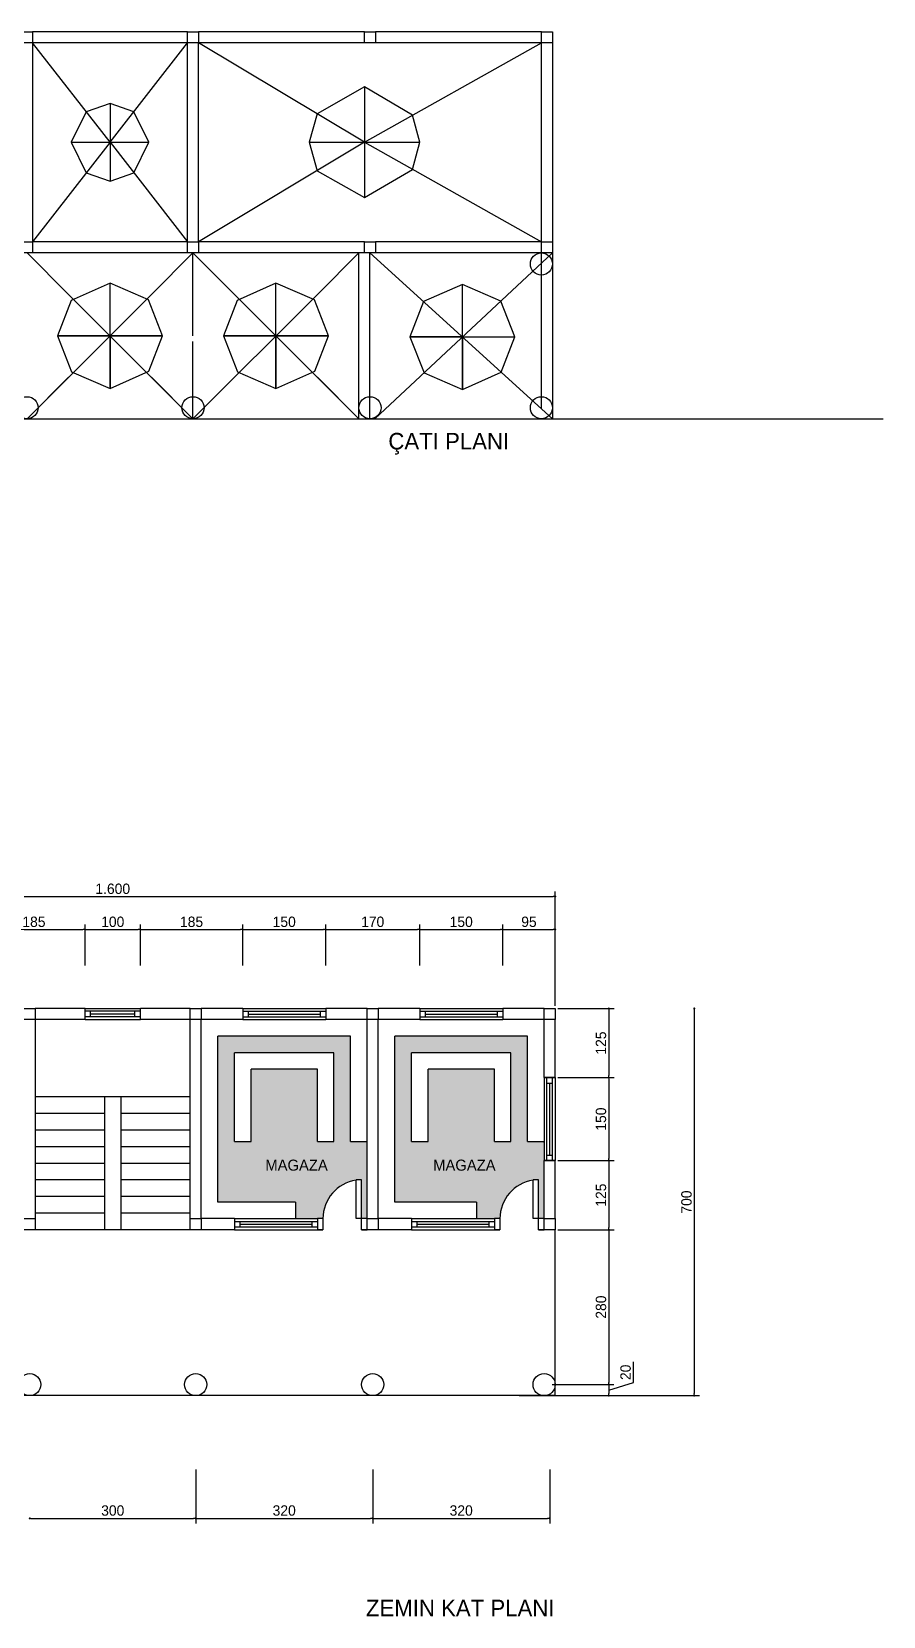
# Model space of a CAD drawing. Extents: x 9483 to 67306, y -5730 to 5191.
# Drawn here: x 18808 to 20347, y -2824 to 41 of the extents above; entities that cross this region are included whole.
import ezdxf

# ---------------------------------------------------------------- set-up
doc = ezdxf.new("R2010")
doc.units = 0
doc.header["$MEASUREMENT"] = 0
doc.layers.get('0').update_dxf_attribs({"linetype": 'CONTINUOUS'})
doc.layers.get('DEFPOINTS').update_dxf_attribs({"linetype": 'CONTINUOUS'})
for name, color, linetype in [('duvar', 3, 'CONTINUOUS'), ('döşeme', 40, 'CONTINUOUS'), ('kolon', 1, 'CONTINUOUS'), ('Layer1', 4, 'CONTINUOUS'), ('yazı', 6, 'CONTINUOUS'), ('ölçü', 5, 'CONTINUOUS')]:
    doc.layers.add(name, color=color, linetype=linetype)
doc.dimstyles.get("Standard").update_dxf_attribs({"dimtxt": 0.18, "dimasz": 0.18, "dimexe": 0.18, "dimexo": 0.0625, "dimgap": 0.09, "dimtad": 0, "dimtih": 1, "dimtoh": 1, "dimdec": 4, "dimzin": 0, "dimdsep": 46, "dimtxsty": 'Standard', "dimcen": 0.09, "dimadec": 0, "dimazin": 0, "dimtfac": 1, "dimtdec": 4, "dimtofl": 0, "dimtmove": 0, "dimatfit": 3, "dimfxl": 1, "dimtolj": 1, "dimtzin": 0, "dimarcsym": 0})

# ---------------------------------------------------------------- blocks, each defined once
blk = doc.blocks.new('_DOT')
at = {"color": 0, "linetype": 'ByBlock'}
blk.add_line((-0.5, 0), (-1, 0), dxfattribs=at)
at = {"color": 0, "linetype": 'ByBlock', "const_width": 0.5}
blk.add_lwpolyline([(-0.25, 0, 1), (0.25, 0, 1)], format="xyb", close=True, dxfattribs=at)
blk = doc.blocks.new('*D63')
at = {"layer": 'DEFPOINTS', "color": 0}
for p in [(19684.3, -1725), (19684.3, -2425), (20005.6, -2425)]:
    blk.add_point(p, dxfattribs=at)
at = {"layer": 'ölçü', "color": 0, "lineweight": -2}
for p, q in [((20005.6, -1728.7), (20005.6, -2421.2)), ((19689, -2425), (20015, -2425))]:
    blk.add_line(p, q, dxfattribs=at)
at = {"layer": 'ölçü', "color": 0, "lineweight": -2, "xscale": 3.75, "yscale": 3.75, "zscale": 3.75}
for p, rotation in [((20005.6, -1725), 90), ((20005.6, -2425), 270)]:
    blk.add_blockref('_DOT', p, dxfattribs=dict(at, rotation=rotation))
at = {"layer": 'ölçü', "color": 0, "insert": (19991.6, -2075), "char_height": 18.75, "attachment_point": 5, "rotation": 90}
blk.add_mtext('\\A1;700', dxfattribs=at)
blk = doc.blocks.new('*D28')
at = {"layer": 'DEFPOINTS', "color": 0}
for p in [(19754.2, -2000), (19754.2, -2125), (19851.1, -2125)]:
    blk.add_point(p, dxfattribs=at)
at = {"layer": 'ölçü', "color": 0, "lineweight": -2}
for p, q in [((19851.1, -2003.7), (19851.1, -2121.2)), ((19758.9, -2125), (19860.5, -2125))]:
    blk.add_line(p, q, dxfattribs=at)
at = {"layer": 'ölçü', "color": 0, "lineweight": -2, "xscale": 3.75, "yscale": 3.75, "zscale": 3.75}
for p, rotation in [((19851.1, -2000), 90), ((19851.1, -2125), 270)]:
    blk.add_blockref('_DOT', p, dxfattribs=dict(at, rotation=rotation))
at = {"layer": 'ölçü', "color": 0, "insert": (19837, -2062.5), "char_height": 18.75, "attachment_point": 5, "rotation": 90}
blk.add_mtext('\\A1;125', dxfattribs=at)
blk = doc.blocks.new('*D30')
at = {"layer": 'DEFPOINTS', "color": 0}
for p in [(19744.2, -2405), (19744.2, -2425), (19851, -2425)]:
    blk.add_point(p, dxfattribs=at)
at = {"layer": 'ölçü', "color": 0, "lineweight": -2}
for p, q in [((19895.6, -2401.6), (19895.6, -2364.1)), ((19851, -2415), (19895.6, -2401.6)), ((19748.9, -2425), (19860.4, -2425)), ((19851, -2408.7), (19851, -2421.2))]:
    blk.add_line(p, q, dxfattribs=at)
at = {"layer": 'ölçü', "color": 0, "lineweight": -2, "xscale": 3.75, "yscale": 3.75, "zscale": 3.75}
for p, rotation in [((19851, -2405), 90), ((19851, -2425), 270)]:
    blk.add_blockref('_DOT', p, dxfattribs=dict(at, rotation=rotation))
at = {"layer": 'ölçü', "color": 0, "insert": (19881.5, -2382.9), "char_height": 18.75, "attachment_point": 5, "rotation": 90}
blk.add_mtext('\\A1;20', dxfattribs=at)
blk = doc.blocks.new('*D34')
at = {"layer": 'DEFPOINTS', "color": 0}
for p in [(19104.2, -2553.8), (19424.2, -2553.8), (19424.2, -2647)]:
    blk.add_point(p, dxfattribs=at)
at = {"layer": 'ölçü', "color": 0, "lineweight": -2}
for p, q in [((19424.2, -2558.5), (19424.2, -2656.4)), ((19107.9, -2647), (19420.4, -2647))]:
    blk.add_line(p, q, dxfattribs=at)
at = {"layer": 'ölçü', "color": 0, "lineweight": -2, "xscale": 3.75, "yscale": 3.75, "zscale": 3.75, "rotation": 180}
blk.add_blockref('_DOT', (19104.2, -2647), dxfattribs=at)
at = {"layer": 'ölçü', "color": 0, "lineweight": -2, "xscale": 3.75, "yscale": 3.75, "zscale": 3.75}
blk.add_blockref('_DOT', (19424.2, -2647), dxfattribs=at)
at = {"layer": 'ölçü', "color": 0, "insert": (19264.2, -2632.9), "char_height": 18.75, "attachment_point": 5}
blk.add_mtext('\\A1;320', dxfattribs=at)
blk = doc.blocks.new('*D33')
at = {"layer": 'DEFPOINTS', "color": 0}
for p in [(18804.2, -2553.8), (19104.2, -2553.8), (19104.2, -2647)]:
    blk.add_point(p, dxfattribs=at)
at = {"layer": 'ölçü', "color": 0, "lineweight": -2}
for p, q in [((19104.2, -2558.5), (19104.2, -2656.4)), ((18807.9, -2647), (19100.4, -2647))]:
    blk.add_line(p, q, dxfattribs=at)
at = {"layer": 'ölçü', "color": 0, "lineweight": -2, "xscale": 3.75, "yscale": 3.75, "zscale": 3.75, "rotation": 180}
blk.add_blockref('_DOT', (18804.2, -2647), dxfattribs=at)
at = {"layer": 'ölçü', "color": 0, "lineweight": -2, "xscale": 3.75, "yscale": 3.75, "zscale": 3.75}
blk.add_blockref('_DOT', (19104.2, -2647), dxfattribs=at)
at = {"layer": 'ölçü', "color": 0, "insert": (18954.2, -2632.9), "char_height": 18.75, "attachment_point": 5}
blk.add_mtext('\\A1;300', dxfattribs=at)
blk = doc.blocks.new('*D35')
at = {"layer": 'DEFPOINTS', "color": 0}
for p in [(19424.2, -2553.8), (19744.2, -2553.8), (19744.2, -2647)]:
    blk.add_point(p, dxfattribs=at)
at = {"layer": 'ölçü', "color": 0, "lineweight": -2}
for p, q in [((19744.2, -2558.5), (19744.2, -2656.4)), ((19427.9, -2647), (19740.4, -2647))]:
    blk.add_line(p, q, dxfattribs=at)
at = {"layer": 'ölçü', "color": 0, "lineweight": -2, "xscale": 3.75, "yscale": 3.75, "zscale": 3.75, "rotation": 180}
blk.add_blockref('_DOT', (19424.2, -2647), dxfattribs=at)
at = {"layer": 'ölçü', "color": 0, "lineweight": -2, "xscale": 3.75, "yscale": 3.75, "zscale": 3.75}
blk.add_blockref('_DOT', (19744.2, -2647), dxfattribs=at)
at = {"layer": 'ölçü', "color": 0, "insert": (19584.2, -2632.9), "char_height": 18.75, "attachment_point": 5}
blk.add_mtext('\\A1;320', dxfattribs=at)
blk = doc.blocks.new('*D29')
at = {"layer": 'DEFPOINTS', "color": 0}
for p in [(19754.2, -2125), (19744.2, -2405), (19851, -2405)]:
    blk.add_point(p, dxfattribs=at)
at = {"layer": 'ölçü', "color": 0, "lineweight": -2}
for p, q in [((19758.9, -2125), (19860.4, -2125)), ((19851, -2128.7), (19851, -2401.2)), ((19748.9, -2405), (19860.4, -2405))]:
    blk.add_line(p, q, dxfattribs=at)
at = {"layer": 'ölçü', "color": 0, "lineweight": -2, "xscale": 3.75, "yscale": 3.75, "zscale": 3.75}
for p, rotation in [((19851, -2125), 90), ((19851, -2405), 270)]:
    blk.add_blockref('_DOT', p, dxfattribs=dict(at, rotation=rotation))
at = {"layer": 'ölçü', "color": 0, "insert": (19837, -2265), "char_height": 18.75, "attachment_point": 5, "rotation": 90}
blk.add_mtext('\\A1;280', dxfattribs=at)
blk = doc.blocks.new('*D26')
at = {"layer": 'DEFPOINTS', "color": 0}
for p in [(19754.2, -1725), (19754.2, -1850), (19851.1, -1850)]:
    blk.add_point(p, dxfattribs=at)
at = {"layer": 'ölçü', "color": 0, "lineweight": -2}
for p, q in [((19758.9, -1725), (19860.5, -1725)), ((19851.1, -1728.7), (19851.1, -1846.2)), ((19758.9, -1850), (19860.5, -1850))]:
    blk.add_line(p, q, dxfattribs=at)
at = {"layer": 'ölçü', "color": 0, "lineweight": -2, "xscale": 3.75, "yscale": 3.75, "zscale": 3.75}
for p, rotation in [((19851.1, -1725), 90), ((19851.1, -1850), 270)]:
    blk.add_blockref('_DOT', p, dxfattribs=dict(at, rotation=rotation))
at = {"layer": 'ölçü', "color": 0, "insert": (19837, -1787.5), "char_height": 18.75, "attachment_point": 5, "rotation": 90}
blk.add_mtext('\\A1;125', dxfattribs=at)
blk = doc.blocks.new('*D27')
at = {"layer": 'DEFPOINTS', "color": 0}
for p in [(19754.2, -1850), (19754.2, -2000), (19851.1, -2000)]:
    blk.add_point(p, dxfattribs=at)
at = {"layer": 'ölçü', "color": 0, "lineweight": -2}
for p, q in [((19851.1, -1853.7), (19851.1, -1996.2)), ((19758.9, -2000), (19860.5, -2000))]:
    blk.add_line(p, q, dxfattribs=at)
at = {"layer": 'ölçü', "color": 0, "lineweight": -2, "xscale": 3.75, "yscale": 3.75, "zscale": 3.75}
for p, rotation in [((19851.1, -1850), 90), ((19851.1, -2000), 270)]:
    blk.add_blockref('_DOT', p, dxfattribs=dict(at, rotation=rotation))
at = {"layer": 'ölçü', "color": 0, "insert": (19837, -1925), "char_height": 18.75, "attachment_point": 5, "rotation": 90}
blk.add_mtext('\\A1;150', dxfattribs=at)
blk = doc.blocks.new('*D22')
at = {"layer": 'DEFPOINTS', "color": 0}
for p in [(19339.2, -1582.3), (19189.2, -1651.9), (19339.2, -1651.9)]:
    blk.add_point(p, dxfattribs=at)
at = {"layer": 'ölçü', "color": 0, "lineweight": -2}
for p, q in [((19339.2, -1647.2), (19339.2, -1572.9)), ((19192.9, -1582.3), (19335.4, -1582.3))]:
    blk.add_line(p, q, dxfattribs=at)
at = {"layer": 'ölçü', "color": 0, "lineweight": -2, "xscale": 3.75, "yscale": 3.75, "zscale": 3.75, "rotation": 180}
blk.add_blockref('_DOT', (19189.2, -1582.3), dxfattribs=at)
at = {"layer": 'ölçü', "color": 0, "lineweight": -2, "xscale": 3.75, "yscale": 3.75, "zscale": 3.75}
blk.add_blockref('_DOT', (19339.2, -1582.3), dxfattribs=at)
at = {"layer": 'ölçü', "color": 0, "insert": (19264.2, -1568.3), "char_height": 18.75, "attachment_point": 5}
blk.add_mtext('\\A1;150', dxfattribs=at)
blk = doc.blocks.new('*D21')
at = {"layer": 'DEFPOINTS', "color": 0}
for p in [(19189.2, -1582.3), (19004.2, -1651.9), (19189.2, -1651.9)]:
    blk.add_point(p, dxfattribs=at)
at = {"layer": 'ölçü', "color": 0, "lineweight": -2}
for p, q in [((19189.2, -1647.2), (19189.2, -1572.9)), ((19007.9, -1582.3), (19185.4, -1582.3))]:
    blk.add_line(p, q, dxfattribs=at)
at = {"layer": 'ölçü', "color": 0, "lineweight": -2, "xscale": 3.75, "yscale": 3.75, "zscale": 3.75, "rotation": 180}
blk.add_blockref('_DOT', (19004.2, -1582.3), dxfattribs=at)
at = {"layer": 'ölçü', "color": 0, "lineweight": -2, "xscale": 3.75, "yscale": 3.75, "zscale": 3.75}
blk.add_blockref('_DOT', (19189.2, -1582.3), dxfattribs=at)
at = {"layer": 'ölçü', "color": 0, "insert": (19096.7, -1568.3), "char_height": 18.75, "attachment_point": 5}
blk.add_mtext('\\A1;185', dxfattribs=at)
blk = doc.blocks.new('*D20')
at = {"layer": 'DEFPOINTS', "color": 0}
for p in [(19004.2, -1582.3), (18904.2, -1651.9), (19004.2, -1651.9)]:
    blk.add_point(p, dxfattribs=at)
at = {"layer": 'ölçü', "color": 0, "lineweight": -2}
for p, q in [((19004.2, -1647.2), (19004.2, -1572.9)), ((18907.9, -1582.3), (19000.4, -1582.3))]:
    blk.add_line(p, q, dxfattribs=at)
at = {"layer": 'ölçü', "color": 0, "lineweight": -2, "xscale": 3.75, "yscale": 3.75, "zscale": 3.75, "rotation": 180}
blk.add_blockref('_DOT', (18904.2, -1582.3), dxfattribs=at)
at = {"layer": 'ölçü', "color": 0, "lineweight": -2, "xscale": 3.75, "yscale": 3.75, "zscale": 3.75}
blk.add_blockref('_DOT', (19004.2, -1582.3), dxfattribs=at)
at = {"layer": 'ölçü', "color": 0, "insert": (18954.2, -1568.3), "char_height": 18.75, "attachment_point": 5}
blk.add_mtext('\\A1;100', dxfattribs=at)
blk = doc.blocks.new('*D19')
at = {"layer": 'DEFPOINTS', "color": 0}
for p in [(18904.2, -1582.3), (18719.2, -1651.9), (18904.2, -1651.9)]:
    blk.add_point(p, dxfattribs=at)
at = {"layer": 'ölçü', "color": 0, "lineweight": -2}
for p, q in [((18904.2, -1647.2), (18904.2, -1572.9)), ((18722.9, -1582.3), (18900.4, -1582.3))]:
    blk.add_line(p, q, dxfattribs=at)
at = {"layer": 'ölçü', "color": 0, "lineweight": -2, "xscale": 3.75, "yscale": 3.75, "zscale": 3.75, "rotation": 180}
blk.add_blockref('_DOT', (18719.2, -1582.3), dxfattribs=at)
at = {"layer": 'ölçü', "color": 0, "lineweight": -2, "xscale": 3.75, "yscale": 3.75, "zscale": 3.75}
blk.add_blockref('_DOT', (18904.2, -1582.3), dxfattribs=at)
at = {"layer": 'ölçü', "color": 0, "insert": (18811.7, -1568.3), "char_height": 18.75, "attachment_point": 5}
blk.add_mtext('\\A1;185', dxfattribs=at)
blk = doc.blocks.new('*D25')
at = {"layer": 'DEFPOINTS', "color": 0}
for p in [(19754.2, -1582.3), (19659.2, -1651.9), (19754.2, -1651.9)]:
    blk.add_point(p, dxfattribs=at)
at = {"layer": 'ölçü', "color": 0, "lineweight": -2}
for p, q in [((19754.2, -1647.2), (19754.2, -1572.9)), ((19662.9, -1582.3), (19750.4, -1582.3))]:
    blk.add_line(p, q, dxfattribs=at)
at = {"layer": 'ölçü', "color": 0, "lineweight": -2, "xscale": 3.75, "yscale": 3.75, "zscale": 3.75, "rotation": 180}
blk.add_blockref('_DOT', (19659.2, -1582.3), dxfattribs=at)
at = {"layer": 'ölçü', "color": 0, "lineweight": -2, "xscale": 3.75, "yscale": 3.75, "zscale": 3.75}
blk.add_blockref('_DOT', (19754.2, -1582.3), dxfattribs=at)
at = {"layer": 'ölçü', "color": 0, "insert": (19706.7, -1568.3), "char_height": 18.75, "attachment_point": 5}
blk.add_mtext('\\A1;95', dxfattribs=at)
blk = doc.blocks.new('*D24')
at = {"layer": 'DEFPOINTS', "color": 0}
for p in [(19659.2, -1582.3), (19509.2, -1651.9), (19659.2, -1651.9)]:
    blk.add_point(p, dxfattribs=at)
at = {"layer": 'ölçü', "color": 0, "lineweight": -2}
for p, q in [((19659.2, -1647.2), (19659.2, -1572.9)), ((19512.9, -1582.3), (19655.4, -1582.3))]:
    blk.add_line(p, q, dxfattribs=at)
at = {"layer": 'ölçü', "color": 0, "lineweight": -2, "xscale": 3.75, "yscale": 3.75, "zscale": 3.75, "rotation": 180}
blk.add_blockref('_DOT', (19509.2, -1582.3), dxfattribs=at)
at = {"layer": 'ölçü', "color": 0, "lineweight": -2, "xscale": 3.75, "yscale": 3.75, "zscale": 3.75}
blk.add_blockref('_DOT', (19659.2, -1582.3), dxfattribs=at)
at = {"layer": 'ölçü', "color": 0, "insert": (19584.2, -1568.3), "char_height": 18.75, "attachment_point": 5}
blk.add_mtext('\\A1;150', dxfattribs=at)
blk = doc.blocks.new('*D23')
at = {"layer": 'DEFPOINTS', "color": 0}
for p in [(19509.2, -1582.3), (19339.2, -1651.9), (19509.2, -1651.9)]:
    blk.add_point(p, dxfattribs=at)
at = {"layer": 'ölçü', "color": 0, "lineweight": -2}
for p, q in [((19509.2, -1647.2), (19509.2, -1572.9)), ((19342.9, -1582.3), (19505.4, -1582.3))]:
    blk.add_line(p, q, dxfattribs=at)
at = {"layer": 'ölçü', "color": 0, "lineweight": -2, "xscale": 3.75, "yscale": 3.75, "zscale": 3.75, "rotation": 180}
blk.add_blockref('_DOT', (19339.2, -1582.3), dxfattribs=at)
at = {"layer": 'ölçü', "color": 0, "lineweight": -2, "xscale": 3.75, "yscale": 3.75, "zscale": 3.75}
blk.add_blockref('_DOT', (19509.2, -1582.3), dxfattribs=at)
at = {"layer": 'ölçü', "color": 0, "insert": (19424.2, -1568.3), "char_height": 18.75, "attachment_point": 5}
blk.add_mtext('\\A1;170', dxfattribs=at)
blk = doc.blocks.new('*D81')
at = {"layer": 'DEFPOINTS', "color": 0}
for p in [(19754.2, -1522.6), (18154.2, -1725), (19754.2, -1725)]:
    blk.add_point(p, dxfattribs=at)
at = {"layer": 'ölçü', "color": 0, "lineweight": -2}
for p, q in [((19754.2, -1720.3), (19754.2, -1513.2)), ((18157.9, -1522.6), (19750.4, -1522.6))]:
    blk.add_line(p, q, dxfattribs=at)
at = {"layer": 'ölçü', "color": 0, "lineweight": -2, "xscale": 3.75, "yscale": 3.75, "zscale": 3.75, "rotation": 180}
blk.add_blockref('_DOT', (18154.2, -1522.6), dxfattribs=at)
at = {"layer": 'ölçü', "color": 0, "lineweight": -2, "xscale": 3.75, "yscale": 3.75, "zscale": 3.75}
blk.add_blockref('_DOT', (19754.2, -1522.6), dxfattribs=at)
at = {"layer": 'ölçü', "color": 0, "insert": (18954.2, -1508.6), "char_height": 18.75, "attachment_point": 5}
blk.add_mtext('\\A1;1.600', dxfattribs=at)

msp = doc.modelspace()

# ---------------------------------------------------------------- hatches: boundary and pattern name
at = {"layer": 'döşeme'}
h = msp.add_hatch(dxfattribs=at)
h.set_pattern_fill('ANGLE', color=256, scale=70, style=0)
h.set_pattern_definition([(0, (0, -6356.042), (0, 19.25), [14, -5.25]), (90, (0, -6356.042), (-19.25, 1e-15), [14, -5.25])])
h.paths.add_polyline_path([(18204.1826, -1965.23548), (18174.1826, -1965.23548), (18174.1826, -2104.99092), (18184.1826, -2104.99092), (18184.1826, -2034.99092), (18194.1826, -2034.99092), (18194.1826, -2035.70889, -0.3728246933), (18254.1826, -2104.99092), (18289.47124, -2104.99092), (18289.47124, -2074.99092), (18444.1826, -2074.99092), (18444.1826, -1774.99092), (18204.1826, -1774.99092)])
h.paths.add_polyline_path([(18264.1826, -1965.23548), (18234.1826, -1965.23548), (18234.1826, -1804.99092), (18414.1826, -1804.99092), (18414.1826, -1965.23548), (18384.1826, -1965.23548), (18384.1826, -1834.99092), (18264.1826, -1834.99092)], flags=16)
h.paths.add_polyline_path([(18524.1826, -1965.23548), (18494.1826, -1965.23548), (18494.1826, -2104.99092), (18504.1826, -2104.99092), (18504.1826, -2034.99092), (18514.1826, -2034.99092), (18514.1826, -2035.70889, -0.3728246933), (18574.1826, -2104.99092), (18620.9182, -2104.99092), (18620.9182, -2074.99092), (18764.1826, -2074.99092), (18764.1826, -1774.99092), (18524.1826, -1774.99092)])
h.paths.add_polyline_path([(18584.1826, -1965.23548), (18554.1826, -1965.23548), (18554.1826, -1804.99092), (18734.1826, -1804.99092), (18734.1826, -1965.23548), (18704.1826, -1965.23548), (18704.1826, -1834.99092), (18584.1826, -1834.99092)], flags=16)
h.paths.add_polyline_path([(19144.1826, -2074.99092), (19284.87964, -2074.99092), (19284.87964, -2104.99092), (19334.1826, -2104.99092, -0.3728246933), (19394.1826, -2035.70889), (19394.1826, -2034.99092), (19404.1826, -2034.99092), (19404.1826, -2104.99092), (19414.1826, -2104.99092), (19414.1826, -1965.23548), (19384.1826, -1965.23548), (19384.1826, -1774.99092), (19144.1826, -1774.99092)])
h.paths.add_polyline_path([(19204.1826, -1965.23548), (19174.1826, -1965.23548), (19174.1826, -1804.99092), (19354.1826, -1804.99092), (19354.1826, -1965.23548), (19324.1826, -1965.23548), (19324.1826, -1834.99092), (19204.1826, -1834.99092)], flags=16)
h.paths.add_polyline_path([(19464.1826, -2074.99092), (19611.68701, -2074.99092), (19611.68701, -2104.99092), (19654.1826, -2104.99092, -0.3728246933), (19714.1826, -2035.70889), (19714.1826, -2034.99092), (19724.1826, -2034.99092), (19724.1826, -2104.99092), (19734.1826, -2104.99092), (19734.1826, -1965.23548), (19704.1826, -1965.23548), (19704.1826, -1774.99092), (19464.1826, -1774.99092)])
h.paths.add_polyline_path([(19524.1826, -1965.23548), (19524.1826, -1834.99092), (19644.1826, -1834.99092), (19644.1826, -1965.23548), (19674.1826, -1965.23548), (19674.1826, -1804.99092), (19494.1826, -1804.99092), (19494.1826, -1965.23548)], flags=17)
h.paths.add_polyline_path([(18263.6191, -2023.26714), (18386.95243, -2023.26714), (18386.95243, -1993.26714), (18263.6191, -1993.26714)], flags=24)
h.paths.add_polyline_path([(18596.28191, -2023.26714), (18719.61525, -2023.26714), (18719.61525, -1993.26714), (18596.28191, -1993.26714)], flags=24)
h.paths.add_polyline_path([(19225.0512, -2023.26714), (19348.38453, -2023.26714), (19348.38453, -1993.26714), (19225.0512, -1993.26714)], flags=24)
h.paths.add_polyline_path([(19528.46896, -2023.26714), (19651.80229, -2023.26714), (19651.80229, -1993.26714), (19528.46896, -1993.26714)], flags=24)

# ---------------------------------------------------------------- linework, layer by layer
at = {"color": 4}
for p, q in [((18904.1826, -1744.99092), (18904.1826, -1724.99092)), ((19004.1826, -1729.99092), (18904.1826, -1729.99092)), ((19004.1826, -1739.99092), (18904.1826, -1739.99092)), ((18914.1826, -1739.99092), (18914.1826, -1729.99092)), ((18994.1826, -1734.99092), (18914.1826, -1734.99092)), ((18994.1826, -1739.99092), (18994.1826, -1729.99092)), ((19004.1826, -1744.99092), (19004.1826, -1724.99092)), ((19704.1826, -1774.99092), (19464.1826, -1774.99092))]:
    msp.add_line(p, q, dxfattribs=at)
msp.add_line((19284.87964, -2074.99092), (19284.87964, -2104.99092))
at = {"layer": 'duvar'}
for p, q in [((19089.24749, 41.42083), (18809.24749, 41.42083)), ((19089.24749, 41.42083), (18809.24749, 41.42083)), ((19409.24749, 41.42083), (19109.24749, 41.42083)), ((19409.24749, 41.42083), (19109.24749, 41.42083)), ((19729.24749, 41.42083), (19429.24749, 41.42083)), ((19729.24749, 41.42083), (19429.24749, 41.42083)), ((18809.24749, 21.42083), (18809.24749, -338.57917)), ((19089.24749, 21.42083), (18809.24749, 21.42083)), ((19089.24749, -338.57917), (19089.24749, 21.42083)), ((19109.24749, -338.57917), (19109.24749, 21.42083)), ((19409.24749, 21.42083), (19109.24749, 21.42083)), ((19729.24749, 21.42083), (19429.24749, 21.42083)), ((19729.24749, -338.57917), (19729.24749, 21.42083)), ((19749.24749, 21.42083), (19749.24749, -338.57917)), ((19089.24749, -338.57917), (18809.24749, -338.57917)), ((19409.24749, -338.57917), (19109.24749, -338.57917)), ((19729.24749, -338.57917), (19429.24749, -338.57917)), ((19089.24749, -358.57917), (18809.24749, -358.57917)), ((19399.24749, -358.57917), (19109.24749, -358.57917)), ((19409.24749, -358.57917), (19249.24749, -358.57917)), ((19399.24749, -638.57917), (19399.24749, -358.57917)), ((19399.24749, -658.57917), (19399.24749, -358.57917)), ((19419.24749, -658.57917), (19419.24749, -358.57917)), ((19729.24749, -358.57917), (19429.24749, -358.57917)), ((19729.24749, -358.57917), (19429.24749, -358.57917)), ((19729.24749, -640.39735), (19729.24749, -358.57917)), ((19749.24749, -358.57917), (19749.24749, -658.57917)), ((18904.1826, -1724.99092), (18814.1826, -1724.99092)), ((18814.1826, -1744.99092), (18814.1826, -2104.99092)), ((18904.1826, -1744.99092), (18814.1826, -1744.99092)), ((19094.1826, -1724.99092), (19004.1826, -1724.99092)), ((19094.1826, -1744.99092), (19004.1826, -1744.99092)), ((19094.1826, -2104.99092), (19094.1826, -1744.99092)), ((19189.1826, -1724.99092), (19114.1826, -1724.99092)), ((19114.1826, -2104.99092), (19114.1826, -1744.99092)), ((19189.1826, -1744.99092), (19114.1826, -1744.99092)), ((19414.1826, -1724.99092), (19339.1826, -1724.99092)), ((19414.1826, -1744.99092), (19339.1826, -1744.99092)), ((19414.1826, -2104.99092), (19414.1826, -1744.99092)), ((19509.1826, -1724.99092), (19434.1826, -1724.99092)), ((19434.1826, -2104.99092), (19434.1826, -1744.99092)), ((19509.1826, -1744.99092), (19434.1826, -1744.99092)), ((19734.1826, -1724.99092), (19659.1826, -1724.99092)), ((19734.1826, -1744.99092), (19659.1826, -1744.99092)), ((19734.1826, -1849.99092), (19734.1826, -1744.99092)), ((19754.1826, -1849.99092), (19754.1826, -1744.99092)), ((19734.1826, -2104.99092), (19734.1826, -1999.99092)), ((19754.1826, -2104.99092), (19754.1826, -1999.99092)), ((19174.1826, -2104.99092), (19114.1826, -2104.99092)), ((19494.1826, -2104.99092), (19434.1826, -2104.99092)), ((19174.1826, -2124.99092), (19114.1826, -2124.99092)), ((19494.1826, -2124.99092), (19434.1826, -2124.99092))]:
    msp.add_line(p, q, dxfattribs=at)
at = {"layer": 'döşeme'}
for q in [(19754.1826, -2124.99092), (18154.1826, -2424.99092)]:
    msp.add_line((19754.1826, -2424.99092), q, dxfattribs=at)
at = {"layer": 'kolon', "color": 1}
for p, q in [((18789.24749, 41.42083), (18809.24749, 41.42083)), ((18809.24749, 41.42083), (18809.24749, 21.42083)), ((19089.24749, 21.42083), (19089.24749, 41.42083)), ((19089.24749, 41.42083), (19109.24749, 41.42083)), ((19109.24749, 41.42083), (19109.24749, 21.42083)), ((19409.24749, 21.42083), (19409.24749, 41.42083)), ((19409.24749, 41.42083), (19429.24749, 41.42083)), ((19429.24749, 41.42083), (19429.24749, 21.42083)), ((19729.24749, 21.42083), (19729.24749, 41.42083)), ((19729.24749, 41.42083), (19749.24749, 41.42083)), ((19749.24749, 41.42083), (19749.24749, 21.42083)), ((18809.24749, 21.42083), (18789.24749, 21.42083)), ((19109.24749, 21.42083), (19089.24749, 21.42083)), ((19429.24749, 21.42083), (19409.24749, 21.42083)), ((19749.24749, 21.42083), (19729.24749, 21.42083)), ((18789.24749, -338.57917), (18809.24749, -338.57917)), ((18809.24749, -338.57917), (18809.24749, -358.57917)), ((19089.24749, -338.57917), (19109.24749, -338.57917)), ((19089.24749, -358.57917), (19089.24749, -338.57917)), ((19109.24749, -338.57917), (19109.24749, -358.57917)), ((19409.24749, -338.57917), (19429.24749, -338.57917)), ((19409.24749, -358.57917), (19409.24749, -338.57917)), ((19429.24749, -338.57917), (19429.24749, -358.57917)), ((19729.24749, -338.57917), (19749.24749, -338.57917)), ((19729.24749, -358.57917), (19729.24749, -338.57917)), ((19749.24749, -338.57917), (19749.24749, -358.57917)), ((18809.24749, -358.57917), (18789.24749, -358.57917)), ((19109.24749, -358.57917), (19089.24749, -358.57917)), ((19429.24749, -358.57917), (19409.24749, -358.57917)), ((19749.24749, -358.57917), (19729.24749, -358.57917)), ((18794.1826, -1724.99092), (18814.1826, -1724.99092)), ((18814.1826, -1744.99092), (18794.1826, -1744.99092)), ((18814.1826, -1724.99092), (18814.1826, -1744.99092)), ((19094.1826, -1744.99092), (19094.1826, -1724.99092)), ((19094.1826, -1724.99092), (19114.1826, -1724.99092)), ((19114.1826, -1744.99092), (19094.1826, -1744.99092)), ((19114.1826, -1724.99092), (19114.1826, -1744.99092)), ((19414.1826, -1744.99092), (19414.1826, -1724.99092)), ((19414.1826, -1724.99092), (19434.1826, -1724.99092)), ((19434.1826, -1744.99092), (19414.1826, -1744.99092)), ((19434.1826, -1724.99092), (19434.1826, -1744.99092)), ((19734.1826, -1724.99092), (19754.1826, -1724.99092)), ((19734.1826, -1744.99092), (19734.1826, -1724.99092)), ((19754.1826, -1744.99092), (19734.1826, -1744.99092)), ((19754.1826, -1724.99092), (19754.1826, -1744.99092)), ((18794.1826, -2104.99092), (18814.1826, -2104.99092)), ((18814.1826, -2104.99092), (18814.1826, -2124.99092)), ((19094.1826, -2124.99092), (19094.1826, -2104.99092)), ((19094.1826, -2104.99092), (19114.1826, -2104.99092)), ((19114.1826, -2104.99092), (19114.1826, -2124.99092)), ((19414.1826, -2104.99092), (19434.1826, -2104.99092)), ((19434.1826, -2104.99092), (19434.1826, -2124.99092)), ((19734.1826, -2104.99092), (19754.1826, -2104.99092)), ((19734.1826, -2124.99092), (19734.1826, -2104.99092)), ((19754.1826, -2104.99092), (19754.1826, -2124.99092)), ((18814.1826, -2124.99092), (18794.1826, -2124.99092)), ((19114.1826, -2124.99092), (19094.1826, -2124.99092)), ((19434.1826, -2124.99092), (19414.1826, -2124.99092)), ((19754.1826, -2124.99092), (19734.1826, -2124.99092))]:
    msp.add_line(p, q, dxfattribs=at)
at = {"layer": 'kolon'}
for p, q in [((18949.24749, -603.57917), (19019.5418, -572.48309)), ((19249.24749, -603.57917), (19319.5418, -572.48309)), ((18799.24749, -658.57917), (18874.24749, -583.57917)), ((18879.79724, -573.39941), (18949.24749, -603.57917)), ((19024.24749, -583.57917), (19099.24749, -658.57917)), ((19099.24749, -658.57917), (19174.24749, -583.57917)), ((19179.79724, -573.39941), (19249.24749, -603.57917)), ((19324.24749, -583.57917), (19399.24749, -658.57917)), ((19516.96829, -575.37309), (19586.41855, -605.55286)), ((19586.41855, -605.55286), (19656.71285, -574.45677)), ((18149.24749, -658.57917), (19749.24749, -658.57917)), ((18816.568, -658.57917), (19081.92698, -658.57917)), ((19116.568, -658.57917), (19436.568, -658.57917)), ((19436.568, -658.57917), (19739.24749, -658.57917))]:
    msp.add_line(p, q, dxfattribs=at)
for centre in [(19729.24749, -378.57917), (18799.24749, -638.57917), (19099.24749, -638.57917), (19419.24749, -638.57917), (19729.24749, -638.57917), (18804.1826, -2404.99092), (19104.1826, -2404.99092), (19424.1826, -2404.99092), (19734.1826, -2404.99092)]:
    msp.add_circle(centre, 20, dxfattribs=at)
at = {"layer": 'Layer1', "color": 4}
for p, q in [((18904.1826, -1724.99092), (19004.1826, -1724.99092)), ((18904.1826, -1744.99092), (19004.1826, -1744.99092)), ((19189.1826, -1724.99092), (19339.1826, -1724.99092)), ((19189.1826, -1724.99092), (19189.1826, -1744.99092)), ((19189.1826, -1724.99092), (19189.1826, -1744.99092)), ((19189.1826, -1729.99092), (19339.1826, -1729.99092)), ((19189.1826, -1739.99092), (19339.1826, -1739.99092)), ((19189.1826, -1744.99092), (19339.1826, -1744.99092)), ((19199.1826, -1729.99092), (19199.1826, -1739.99092)), ((19199.1826, -1734.99092), (19329.1826, -1734.99092)), ((19329.1826, -1729.99092), (19329.1826, -1739.99092)), ((19339.1826, -1724.99092), (19339.1826, -1744.99092)), ((19339.1826, -1724.99092), (19339.1826, -1744.99092)), ((19734.1826, -1849.99092), (19734.1826, -1999.99092)), ((19754.1826, -1849.99092), (19754.1826, -1999.99092)), ((19174.1826, -2104.99092), (19324.1826, -2104.99092)), ((19494.1826, -2104.99092), (19644.1826, -2104.99092)), ((19174.1826, -2124.99092), (19324.1826, -2124.99092)), ((19494.1826, -2124.99092), (19644.1826, -2124.99092))]:
    msp.add_line(p, q, dxfattribs=at)
at = {"layer": 'Layer1'}
for p, q in [((19509.1826, -1724.99092), (19659.1826, -1724.99092)), ((19509.1826, -1724.99092), (19509.1826, -1744.99092)), ((19509.1826, -1724.99092), (19509.1826, -1744.99092)), ((19509.1826, -1729.99092), (19659.1826, -1729.99092)), ((19509.1826, -1739.99092), (19659.1826, -1739.99092)), ((19509.1826, -1744.99092), (19659.1826, -1744.99092)), ((19519.1826, -1729.99092), (19519.1826, -1739.99092)), ((19519.1826, -1734.99092), (19649.1826, -1734.99092)), ((19649.1826, -1729.99092), (19649.1826, -1739.99092)), ((19659.1826, -1724.99092), (19659.1826, -1744.99092)), ((19659.1826, -1724.99092), (19659.1826, -1744.99092)), ((19384.1826, -1774.99092), (19144.1826, -1774.99092)), ((19144.1826, -2074.99092), (19144.1826, -1774.99092)), ((19384.1826, -1965.23548), (19384.1826, -1774.99092)), ((19464.1826, -2074.99092), (19464.1826, -1774.99092)), ((19704.1826, -1965.23548), (19704.1826, -1774.99092)), ((19354.1826, -1804.99092), (19174.1826, -1804.99092)), ((19174.1826, -1965.23548), (19174.1826, -1804.99092)), ((19354.1826, -1965.23548), (19354.1826, -1804.99092)), ((19494.1826, -1965.23548), (19494.1826, -1804.99092)), ((19674.1826, -1804.99092), (19494.1826, -1804.99092)), ((19674.1826, -1965.23548), (19674.1826, -1804.99092)), ((19204.1826, -1965.23548), (19204.1826, -1834.99092)), ((19324.1826, -1834.99092), (19204.1826, -1834.99092)), ((19324.1826, -1965.23548), (19324.1826, -1834.99092)), ((19524.1826, -1965.23548), (19524.1826, -1834.99092)), ((19644.1826, -1834.99092), (19524.1826, -1834.99092)), ((19644.1826, -1965.23548), (19644.1826, -1834.99092)), ((19754.1826, -1849.99092), (19734.1826, -1849.99092)), ((19734.1826, -1849.99092), (19754.1826, -1849.99092)), ((19739.1826, -1999.99092), (19739.1826, -1849.99092)), ((19739.1826, -1859.99092), (19749.1826, -1859.99092)), ((19744.1826, -1989.99092), (19744.1826, -1859.99092)), ((19749.1826, -1999.99092), (19749.1826, -1849.99092)), ((19094.1826, -1884.99092), (18814.1826, -1884.99092)), ((18939.1826, -1884.99092), (18939.1826, -2124.99092)), ((18969.1826, -2124.99092), (18969.1826, -1884.99092)), ((18939.1826, -1914.99092), (18814.1826, -1914.99092)), ((19094.1826, -1914.99092), (18969.1826, -1914.99092)), ((18939.1826, -1944.99092), (18814.1826, -1944.99092)), ((19094.1826, -1944.99092), (18969.1826, -1944.99092)), ((18939.1826, -1974.99092), (18814.1826, -1974.99092)), ((19094.1826, -1974.99092), (18969.1826, -1974.99092)), ((19174.1826, -1965.23548), (19204.1826, -1965.23548)), ((19324.1826, -1965.23548), (19354.1826, -1965.23548)), ((19384.1826, -1965.23548), (19414.1826, -1965.23548)), ((19494.1826, -1965.23548), (19524.1826, -1965.23548)), ((19644.1826, -1965.23548), (19674.1826, -1965.23548)), ((19704.1826, -1965.23548), (19734.1826, -1965.23548)), ((19734.1826, -1967.04152), (19734.1826, -1965.23548)), ((18939.1826, -2004.99092), (18814.1826, -2004.99092)), ((19094.1826, -2004.99092), (18969.1826, -2004.99092)), ((19754.1826, -1999.99092), (19734.1826, -1999.99092)), ((19734.1826, -1999.99092), (19754.1826, -1999.99092)), ((19739.1826, -1989.99092), (19749.1826, -1989.99092)), ((18939.1826, -2034.99092), (18814.1826, -2034.99092)), ((19094.1826, -2034.99092), (18969.1826, -2034.99092)), ((19394.1826, -2104.99092), (19394.1826, -2034.99092)), ((19404.1826, -2034.99092), (19394.1826, -2034.99092)), ((19404.1826, -2124.99092), (19404.1826, -2034.99092)), ((19714.1826, -2104.99092), (19714.1826, -2034.99092)), ((19724.1826, -2034.99092), (19714.1826, -2034.99092)), ((19724.1826, -2124.99092), (19724.1826, -2034.99092)), ((18939.1826, -2064.99092), (18814.1826, -2064.99092)), ((19094.1826, -2064.99092), (18969.1826, -2064.99092)), ((19284.87964, -2074.99092), (19144.1826, -2074.99092)), ((19611.68701, -2074.99092), (19464.1826, -2074.99092)), ((19611.68701, -2074.99092), (19611.68701, -2104.99092)), ((18939.1826, -2094.99092), (18814.1826, -2094.99092)), ((19094.1826, -2094.99092), (18969.1826, -2094.99092)), ((19174.1826, -2104.99092), (19174.1826, -2124.99092)), ((19174.1826, -2104.99092), (19174.1826, -2124.99092)), ((19174.1826, -2109.99092), (19324.1826, -2109.99092)), ((19174.1826, -2119.99092), (19324.1826, -2119.99092)), ((19184.1826, -2109.99092), (19184.1826, -2119.99092)), ((19184.1826, -2114.99092), (19314.1826, -2114.99092)), ((19314.1826, -2109.99092), (19314.1826, -2119.99092)), ((19324.1826, -2104.99092), (19324.1826, -2124.99092)), ((19334.1826, -2104.99092), (19324.1826, -2104.99092)), ((19324.1826, -2104.99092), (19324.1826, -2124.99092)), ((19334.1826, -2104.99092), (19324.1826, -2104.99092)), ((19334.1826, -2104.99092), (19334.1826, -2124.99092)), ((19414.1826, -2104.99092), (19394.1826, -2104.99092)), ((19414.1826, -2104.99092), (19394.1826, -2104.99092)), ((19414.1826, -2124.99092), (19414.1826, -2104.99092)), ((19494.1826, -2104.99092), (19494.1826, -2124.99092)), ((19494.1826, -2104.99092), (19494.1826, -2124.99092)), ((19494.1826, -2109.99092), (19644.1826, -2109.99092)), ((19494.1826, -2119.99092), (19644.1826, -2119.99092)), ((19504.1826, -2109.99092), (19504.1826, -2119.99092)), ((19504.1826, -2114.99092), (19634.1826, -2114.99092)), ((19634.1826, -2109.99092), (19634.1826, -2119.99092)), ((19644.1826, -2104.99092), (19644.1826, -2124.99092)), ((19654.1826, -2104.99092), (19644.1826, -2104.99092)), ((19644.1826, -2104.99092), (19644.1826, -2124.99092)), ((19654.1826, -2104.99092), (19644.1826, -2104.99092)), ((19654.1826, -2104.99092), (19654.1826, -2124.99092)), ((19734.1826, -2104.99092), (19714.1826, -2104.99092)), ((19734.1826, -2104.99092), (19714.1826, -2104.99092)), ((19734.1826, -2124.99092), (19734.1826, -2104.99092)), ((19094.1826, -2124.99092), (18814.1826, -2124.99092)), ((19334.1826, -2124.99092), (19324.1826, -2124.99092)), ((19324.1826, -2124.99092), (19334.1826, -2124.99092)), ((19414.1826, -2124.99092), (19404.1826, -2124.99092)), ((19404.1826, -2124.99092), (19414.1826, -2124.99092)), ((19654.1826, -2124.99092), (19644.1826, -2124.99092)), ((19644.1826, -2124.99092), (19654.1826, -2124.99092)), ((19724.1826, -2124.99092), (19734.1826, -2124.99092)), ((19734.1826, -2124.99092), (19724.1826, -2124.99092))]:
    msp.add_line(p, q, dxfattribs=at)
at = {"layer": 'Layer1', "color": 1}
msp.add_line((19414.1826, -2124.99092), (19414.1826, -2104.99092), dxfattribs=at)
at = {"layer": 'Layer1'}
for centre in [(19404.1826, -2104.99092), (19724.1826, -2104.99092)]:
    msp.add_arc(centre, 70, 98.2132107, 180, dxfattribs=at)
at = {"layer": 'yazı'}
for p, q in [((18949.24749, -158.57917), (18809.24749, 21.42083)), ((18949.24749, -158.57917), (19089.24749, 21.42083)), ((19409.24749, -158.57917), (19109.24749, 21.42083)), ((19409.24749, -158.57917), (19729.24749, 21.42083)), ((19409.24749, -58.57917), (19323.4982, -107.1296)), ((19409.24749, -58.57917), (19409.24749, -258.57917)), ((19496.40505, -109.55305), (19409.24749, -58.57917)), ((18906.27165, -103.32452), (18879.24749, -158.57917)), ((18949.24749, -88.57917), (18906.27165, -103.32452)), ((18949.24749, -88.57917), (18949.24749, -228.57917)), ((18992.22334, -103.32452), (18949.24749, -88.57917)), ((19019.24749, -158.57917), (18992.22334, -103.32452)), ((19323.4982, -107.1296), (19309.24749, -158.57917)), ((19509.24749, -158.57917), (19496.40505, -109.55305)), ((18949.24749, -158.57917), (18809.24749, -338.57917)), ((18879.24749, -158.57917), (19019.24749, -158.57917)), ((18879.24749, -158.57917), (18906.27165, -213.83383)), ((18949.24749, -158.57917), (19089.24749, -338.57917)), ((18992.22334, -213.83383), (19019.24749, -158.57917)), ((19409.24749, -158.57917), (19109.24749, -338.57917)), ((19309.24749, -158.57917), (19323.4982, -210.02875)), ((19309.24749, -158.57917), (19509.24749, -158.57917)), ((19409.24749, -158.57917), (19729.24749, -338.57917)), ((19496.40505, -207.6053), (19509.24749, -158.57917)), ((18906.27165, -213.83383), (18949.24749, -228.57917)), ((18949.24749, -228.57917), (18992.22334, -213.83383)), ((19323.4982, -210.02875), (19409.24749, -258.57917)), ((19409.24749, -258.57917), (19496.40505, -207.6053)), ((18799.24749, -358.57917), (18874.24749, -433.57917)), ((19024.24749, -433.57917), (19099.24749, -358.57917)), ((19099.24749, -358.57917), (19399.24749, -658.57917)), ((19099.24749, -508.57917), (19099.24749, -358.57917)), ((19324.24749, -433.57917), (19399.24749, -358.57917)), ((19419.24749, -358.57917), (19749.24749, -658.57917)), ((19427.81892, -658.57917), (19749.24749, -358.57917)), ((18949.24749, -413.57917), (18878.95319, -444.67526)), ((19018.69774, -443.75894), (18949.24749, -413.57917)), ((18949.24749, -603.57917), (18949.24749, -413.57917)), ((18949.24749, -508.57917), (18949.24749, -413.57917)), ((19249.24749, -413.57917), (19178.95319, -444.67526)), ((19318.69774, -443.75894), (19249.24749, -413.57917)), ((19249.24749, -603.57917), (19249.24749, -413.57917)), ((19249.24749, -508.57917), (19249.24749, -413.57917)), ((19249.24749, -508.57917), (19249.24749, -413.57917)), ((19249.24749, -498.57917), (19249.24749, -413.57917)), ((19586.41855, -415.55286), (19516.12424, -446.64894)), ((19586.41855, -605.55286), (19586.41855, -415.55286)), ((19655.8688, -445.73262), (19586.41855, -415.55286)), ((18799.24749, -658.57917), (19024.24749, -433.57917)), ((18878.95319, -444.67526), (18854.24749, -508.57917)), ((18874.24749, -433.57917), (19099.24749, -658.57917)), ((19044.24749, -508.57917), (19018.69774, -443.75894)), ((19099.24749, -658.57917), (19324.24749, -433.57917)), ((19178.95319, -444.67526), (19154.24749, -508.57917)), ((19344.24749, -508.57917), (19318.69774, -443.75894)), ((19516.12424, -446.64894), (19491.41855, -510.55286)), ((19681.41855, -510.55286), (19655.8688, -445.73262)), ((19044.24749, -508.57917), (18854.24749, -508.57917)), ((18854.24749, -508.57917), (19044.24749, -508.57917)), ((18949.24749, -508.57917), (18854.24749, -508.57917)), ((18854.24749, -508.57917), (18879.79724, -573.39941)), ((18949.24749, -508.57917), (18949.24749, -603.57917)), ((19019.5418, -572.48309), (19044.24749, -508.57917)), ((19154.24749, -508.57917), (19344.24749, -508.57917)), ((19249.24749, -508.57917), (19154.24749, -508.57917)), ((19344.24749, -508.57917), (19154.24749, -508.57917)), ((19154.24749, -508.57917), (19179.79724, -573.39941)), ((19249.24749, -508.57917), (19249.24749, -603.57917)), ((19319.5418, -572.48309), (19344.24749, -508.57917)), ((19586.41855, -510.55286), (19491.41855, -510.55286)), ((19491.41855, -510.55286), (19681.41855, -510.55286)), ((19491.41855, -510.55286), (19516.96829, -575.37309)), ((19586.41855, -510.55286), (19586.41855, -605.55286)), ((19656.71285, -574.45677), (19681.41855, -510.55286)), ((18949.24749, -603.57917), (18949.24749, -518.57917)), ((19099.24749, -658.57917), (19099.24749, -518.57917)), ((19249.24749, -603.57917), (19249.24749, -518.57917)), ((17347.7967, -658.57917), (20347.38018, -658.57917))]:
    msp.add_line(p, q, dxfattribs=at)

# ---------------------------------------------------------------- texts
for s, height, p in [('ÇATI PLANI', 30, (19452.45979, -714.08272)), ('MAGAZA', 20, (19230.0512, -2018.26714)), ('MAGAZA', 20, (19533.46896, -2018.26714)), ('ZEMIN KAT PLANI', 30, (19411.87255, -2824.11126))]:
    msp.add_text(s, height=height, dxfattribs=at).set_placement(p)

# ---------------------------------------------------------------- dimensions: what is measured, and where the dimension line sits
at = {"layer": 'ölçü'}
for base, p1, p2, picture, middle in [((19754.1826, -1522.62111), (18154.1826, -1724.99092), (19754.1826, -1724.99092), '*D81', (18954.1826, -1508.55861)), ((18904.1826, -1582.31997), (18719.1826, -1651.91864), (18904.1826, -1651.91864), '*D19', (18811.6826, -1568.25747)), ((19104.1826, -2646.98095), (18804.1826, -2553.82536), (19104.1826, -2553.82536), '*D33', (18954.1826, -2632.91845)), ((19424.1826, -2646.98095), (19104.1826, -2553.82536), (19424.1826, -2553.82536), '*D34', (19264.1826, -2632.91845)), ((19744.1826, -2646.98095), (19424.1826, -2553.82536), (19744.1826, -2553.82536), '*D35', (19584.1826, -2632.91845))]:
    dim = msp.add_linear_dim(base=base, p1=p1, p2=p2, dimstyle='Standard', override={"dimscale": 7.5, "dimtxt": 2.5, "dimasz": 0.5, "dimexe": 1.25, "dimexo": 0.625, "dimgap": 0.625, "dimtad": 1, "dimtih": 0, "dimtoh": 0, "dimzin": 8, "dimlunit": 6, "dimblk1": 'DOT', "dimblk2": 'DOT', "dimsah": 1, "dimcen": 0.5, "dimse1": 1, "dimtofl": 1, "dimtmove": 1}, dxfattribs=at)
    dim.commit()
    dim.dimension.update_dxf_attribs({"geometry": picture, "text_midpoint": middle})
at = {"layer": 'ölçü', "color": 5}
for base, p1, p2, picture, middle in [((19004.1826, -1582.31997), (18904.1826, -1651.91864), (19004.1826, -1651.91864), '*D20', (18954.1826, -1568.25747)), ((19189.1826, -1582.31997), (19004.1826, -1651.91864), (19189.1826, -1651.91864), '*D21', (19096.6826, -1568.25747)), ((19339.1826, -1582.31997), (19189.1826, -1651.91864), (19339.1826, -1651.91864), '*D22', (19264.1826, -1568.25747)), ((19509.1826, -1582.31997), (19339.1826, -1651.91864), (19509.1826, -1651.91864), '*D23', (19424.1826, -1568.25747)), ((19659.1826, -1582.31997), (19509.1826, -1651.91864), (19659.1826, -1651.91864), '*D24', (19584.1826, -1568.25747)), ((19754.1826, -1582.31997), (19659.1826, -1651.91864), (19754.1826, -1651.91864), '*D25', (19706.6826, -1568.25747))]:
    dim = msp.add_linear_dim(base=base, p1=p1, p2=p2, dimstyle='Standard', override={"dimscale": 7.5, "dimtxt": 2.5, "dimasz": 0.5, "dimexe": 1.25, "dimexo": 0.625, "dimgap": 0.625, "dimtad": 1, "dimtih": 0, "dimtoh": 0, "dimzin": 8, "dimlunit": 6, "dimblk1": 'DOT', "dimblk2": 'DOT', "dimsah": 1, "dimcen": 0.5, "dimse1": 1, "dimtofl": 1, "dimtmove": 1}, dxfattribs=at)
    dim.commit()
    dim.dimension.update_dxf_attribs({"geometry": picture, "text_midpoint": middle})
at = {"layer": 'ölçü'}
for base, p1, p2, override, picture, middle in [((20005.62589, -2424.99092), (19684.27053, -1724.99092), (19684.27053, -2424.99092), {"dimscale": 7.5, "dimtxt": 2.5, "dimasz": 0.5, "dimexe": 1.25, "dimexo": 0.625, "dimgap": 0.625, "dimtad": 1, "dimtih": 0, "dimtoh": 0, "dimzin": 8, "dimlunit": 6, "dimblk1": 'DOT', "dimblk2": 'DOT', "dimsah": 1, "dimcen": 0.5, "dimse1": 1, "dimtofl": 1, "dimtmove": 1}, '*D63', (19991.56339, -2074.99092)), ((19851.1044, -1849.99092), (19754.1826, -1724.99092), (19754.1826, -1849.99092), {"dimscale": 7.5, "dimtxt": 2.5, "dimasz": 0.5, "dimexe": 1.25, "dimexo": 0.625, "dimgap": 0.625, "dimtad": 1, "dimtih": 0, "dimtoh": 0, "dimzin": 8, "dimlunit": 6, "dimblk1": 'DOT', "dimblk2": 'DOT', "dimsah": 1, "dimcen": 0.5, "dimtofl": 1}, '*D26', (19837.0419, -1787.49092)), ((19851.1044, -1999.99092), (19754.1826, -1849.99092), (19754.1826, -1999.99092), {"dimscale": 7.5, "dimtxt": 2.5, "dimasz": 0.5, "dimexe": 1.25, "dimexo": 0.625, "dimgap": 0.625, "dimtad": 1, "dimtih": 0, "dimtoh": 0, "dimzin": 8, "dimlunit": 6, "dimblk1": 'DOT', "dimblk2": 'DOT', "dimsah": 1, "dimcen": 0.5, "dimse1": 1, "dimtofl": 1, "dimtmove": 1}, '*D27', (19837.0419, -1924.99092)), ((19851.1044, -2124.99092), (19754.1826, -1999.99092), (19754.1826, -2124.99092), {"dimscale": 7.5, "dimtxt": 2.5, "dimasz": 0.5, "dimexe": 1.25, "dimexo": 0.625, "dimgap": 0.625, "dimtad": 1, "dimtih": 0, "dimtoh": 0, "dimzin": 8, "dimlunit": 6, "dimblk1": 'DOT', "dimblk2": 'DOT', "dimsah": 1, "dimcen": 0.5, "dimse1": 1, "dimtofl": 1, "dimtmove": 1}, '*D28', (19837.0419, -2062.49092)), ((19851.03284, -2404.99092), (19754.1826, -2124.99092), (19744.1826, -2404.99092), {"dimscale": 7.5, "dimtxt": 2.5, "dimasz": 0.5, "dimexe": 1.25, "dimexo": 0.625, "dimgap": 0.625, "dimtad": 1, "dimtih": 0, "dimtoh": 0, "dimzin": 8, "dimlunit": 6, "dimblk1": 'DOT', "dimblk2": 'DOT', "dimsah": 1, "dimcen": 0.5, "dimtofl": 1}, '*D29', (19836.97034, -2264.99092)), ((19851.03284, -2424.99092), (19744.1826, -2404.99092), (19744.1826, -2424.99092), {"dimscale": 7.5, "dimtxt": 2.5, "dimasz": 0.5, "dimexe": 1.25, "dimexo": 0.625, "dimgap": 0.625, "dimtad": 1, "dimtih": 0, "dimtoh": 0, "dimzin": 8, "dimlunit": 6, "dimblk1": 'DOT', "dimblk2": 'DOT', "dimsah": 1, "dimcen": 0.5, "dimse1": 1, "dimtofl": 1, "dimtmove": 1}, '*D30', (19881.50159, -2396.94405))]:
    dim = msp.add_linear_dim(base=base, p1=p1, p2=p2, angle=90, dimstyle='Standard', override=override, dxfattribs=at)
    dim.commit()
    dim.dimension.update_dxf_attribs({"geometry": picture, "text_midpoint": middle})

doc.saveas('drawing.dxf')
